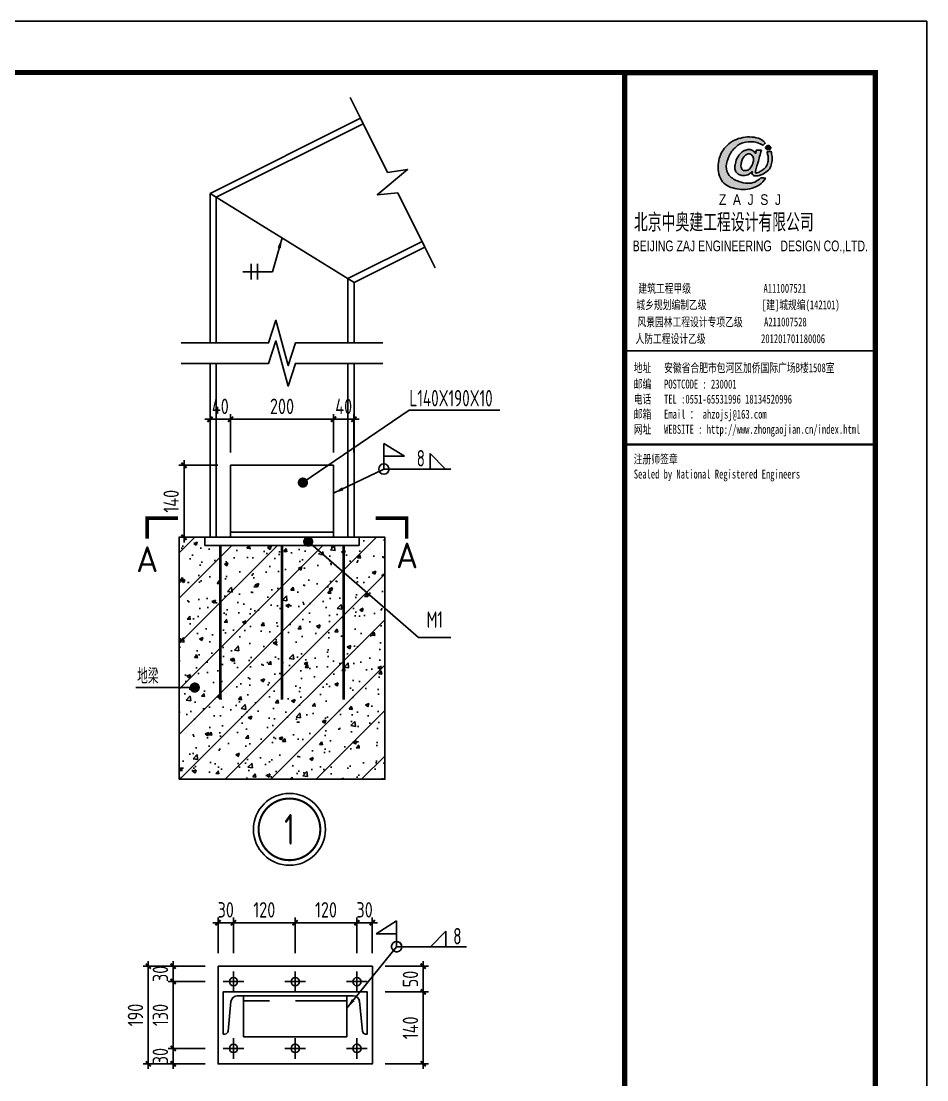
# Model space of a CAD drawing. Extents: x 180850 to 1399066, y 113487 to 334416.
# Drawn here: x 573571 to 582378, y 124188 to 134487 of the extents above; entities that cross this region are included whole.
import ezdxf
from ezdxf.enums import TextEntityAlignment as Align

# ---------------------------------------------------------------- set-up
doc = ezdxf.new("R2010")
doc.units = 0
doc.header["$LTSCALE"] = 1000
doc.linetypes.add('DASHED', pattern=[0.75, 0.5, -0.25])
for name, color, linetype in [('AXIS', 3, 'Continuous'), ('BOLT', 251, 'Continuous'), ('GL', 150, 'Continuous'), ('NUM', 7, 'Continuous'), ('Prof', 2, 'Continuous'), ('PUB_DIM', 3, 'Continuous'), ('PUB_TEXT', 7, 'Continuous'), ('PUB_TITLE', 4, 'Continuous'), ('PZ', 202, 'Continuous'), ('STPM_RBEAM_NUM', 7, 'Continuous'), ('TEXT', 7, 'Continuous'), ('THIN', 7, 'Continuous'), ('WELD', 7, 'Continuous'), ('WL', 10, 'Continuous'), ('图签', 3, 'Continuous'), ('型钢', 6, 'Continuous'), ('引出线', 3, 'Continuous')]:
    doc.layers.add(name, color=color, linetype=linetype)
doc.styles.add('-黑体', font='tssdeng.shx', dxfattribs={"bigfont": 'tssdchn.shx'})
doc.styles.add('_gyy_title_Arial', font='arial.ttf', dxfattribs={"width": 0.7})
doc.styles.add('_gyy_title_ST', font='', dxfattribs={"width": 0.8})
doc.styles.add('HZ', font='txt.shx', dxfattribs={"width": 0.8, "bigfont": '000hztxt.shx'})
doc.styles.get("Standard").update_dxf_attribs({"font": 'gbenor.shx', "bigfont": 'gbcbig.shx'})
doc.styles.add('TSSD_Dimension', font='Tssdeng.shx', dxfattribs={"width": 0.8, "bigfont": 'hztxt.shx'})
doc.styles.add('TSSD_Label', font='tssdeng.shx', dxfattribs={"width": 0.7, "bigfont": 'hztxt.shx'})
doc.styles.add('TSSD_Num', font='Tssdeng.shx', dxfattribs={"width": 0.7, "bigfont": 'hztxt.shx'})
doc.styles.add('TSSD_Rein', font='Tssdeng.shx', dxfattribs={"width": 0.7, "bigfont": 'hztxt.shx'})
doc.styles.get('_gyy_title_ST').set_extended_font_data('SimSun')
doc.dimstyles.new('TSSD_10_50', dxfattribs={"dimtxt": 150, "dimasz": 50, "dimexe": 50, "dimexo": 125, "dimgap": 50, "dimtad": 1, "dimdec": 0, "dimlfac": 0.2, "dimzin": 0, "dimdsep": 46, "dimtxsty": 'TSSD_Dimension', "dimblk": 'ARCHTICK', "dimcen": 0, "dimdle": 50, "dimclrt": 7, "dimadec": 0, "dimazin": 0, "dimtfac": 1, "dimtdec": 0, "dimtix": 1, "dimtmove": 2, "dimatfit": 3, "dimfxl": 1, "dimtolj": 1, "dimtzin": 0, "dimarcsym": 0})
doc.dimstyles.new('TSSD_LEADER_STYLE_100.0', dxfattribs={"dimtxt": 300, "dimasz": 100, "dimexe": 100, "dimexo": 250, "dimgap": 0.09, "dimtad": 0, "dimtih": 1, "dimtoh": 1, "dimdec": 4, "dimzin": 0, "dimdsep": 46, "dimtxsty": 'Standard', "dimcen": 0.09, "dimdle": 100, "dimclrt": 7, "dimadec": 0, "dimazin": 0, "dimtfac": 1, "dimtdec": 4, "dimtofl": 0, "dimtmove": 0, "dimatfit": 3, "dimfxl": 1, "dimtolj": 1, "dimtzin": 0, "dimarcsym": 0})

# ---------------------------------------------------------------- blocks, each defined once
blk = doc.blocks.new('dd')
at = {"layer": '图签'}
h = blk.add_hatch(color=5, dxfattribs=at)
h.set_gradient(color1=(0, 0, 255), color2=(36, 36, 255), one_color=1, tint=0.57)
h.paths.add_polyline_path([(452, 1270, -0.093206), (531, 1562, -0.136321), (716, 1807, -0.161039), (988, 1948, -0.108591), (1307, 1935, -0.049497), (1479, 1861, 0.062627), (1539, 1932, 0.094388), (1351, 2056, 0.136326), (854, 2062, 0.161722), (430, 1810, 0.133661), (243, 1435, 0.158414), (286, 937, 0.22517), (632, 669, 0.138663), (1107, 646, 0.074676), (1375, 753, 0.125344), (1543, 944, 0.006312), (1413, 948, -0.090385), (1244, 833, -0.096745), (1053, 797, -0.073845), (803, 850, -0.140868), (530, 1020, -0.160753)])
h = blk.add_hatch(color=1, dxfattribs=at)
h.set_gradient(color1=(255, 0, 0), color2=(255, 0, 0), tint=0.57)
h.paths.add_polyline_path([(1557, 1818, 0.386553), (1564, 1757, 0.170676), (1604, 1736, 0.082224), (1657, 1743, 0.087509), (1686, 1766, 0.264235), (1694, 1804, 0.244333), (1636, 1850, 0.30271)])
h = blk.add_hatch(color=5, dxfattribs=at)
h.set_gradient(color1=(0, 0, 255), color2=(36, 36, 255), one_color=1, tint=0.57)
h.paths.add_polyline_path([(1306, 1289, 0.011169), (1334, 1370, 0.005807), (1431, 1724, 0.01105), (1292, 1724, 0.016796), (1267, 1634, 0.125943), (1203, 1704, 0.083806), (1120, 1739, 0.082879), (1047, 1739, -0.008503), (952, 1710, 0.060057), (844, 1628, 0.086078), (774, 1532, 0.099424), (705, 1347, 0.12153), (690, 1225, 0.102644), (719, 1122, 0.056648), (797, 1042, 0.092914), (913, 1013, 0.194578), (1098, 1064, -0.002562), (1175, 1122, 0.064354), (1167, 1068, 0.172385), (1207, 1017, 0.105458), (1300, 1002, 0.086567), (1454, 1046, 0.047674), (1592, 1136, 0.166359), (1692, 1274, 0.096748), (1728, 1431, 0.03151), (1728, 1548, 0.041815), (1700, 1691, 0.007654), (1588, 1673, -0.009919), (1610, 1585, -0.068269), (1624, 1482, -0.105336), (1605, 1352, -0.14652), (1528, 1223, -0.070486), (1434, 1151, -0.077937), (1341, 1103, -0.127098), (1272, 1084, -0.114215), (1267, 1129, -0.007609)])
h.paths.add_polyline_path([(865, 1245, -0.099994), (863, 1328, -0.050974), (888, 1427, -0.120527), (938, 1529, -0.043888), (1002, 1595, -0.08446), (1063, 1619, -0.147309), (1127, 1607, -0.037474), (1177, 1572, -0.06931), (1209, 1507, -0.067662), (1213, 1431, -0.02676), (1211, 1413, 0.017209), (1183, 1329, -0.048815), (1120, 1223, -0.139096), (1046, 1163, -0.097991), (944, 1153, -0.085394), (909, 1169, -0.149141)], flags=16)
blk.add_lwpolyline([(1539, 1932, 0.094388), (1351, 2056, 0.136326), (854, 2062, 0.161722), (430, 1810, 0.133661), (243, 1435, 0.158414), (286, 937, 0.22517), (632, 669, 0.138663), (1107, 646, 0.074676), (1375, 753, 0.125344), (1543, 944, 0.006312), (1413, 948, -0.090385), (1244, 833, -0.096745), (1053, 797, -0.073845), (803, 850, -0.140868), (530, 1020, -0.160753), (452, 1270, -0.093206), (531, 1562, -0.136321), (716, 1807, -0.161039), (988, 1948, -0.108591), (1307, 1935, -0.049497), (1479, 1861, 0.062627)], format="xyb", close=True, dxfattribs=at)
for points in [[(1694, 1804, 0.243958), (1636, 1850, 0.303117), (1557, 1818, 0.386553), (1564, 1757, 0.170676), (1604, 1736, 0.082224), (1657, 1743, 0.087509), (1686, 1766, 0.264235), (1694, 1804, -7.823139)], [(1431, 1724, 0.011041), (1292, 1724, 0.016796), (1267, 1634, 0.125943), (1203, 1704, 0.083806), (1120, 1739, 0.082879), (1047, 1739, -0.008503), (952, 1710, 0.060057), (844, 1628, 0.086078), (774, 1532, 0.099424), (705, 1347, 0.12153), (690, 1225, 0.102644), (719, 1122, 0.056648), (797, 1042, 0.092914), (913, 1013, 0.194578), (1098, 1064, -0.002562), (1175, 1122, 0.064354), (1167, 1068, 0.172385), (1207, 1017, 0.105458), (1300, 1002, 0.086567), (1454, 1046, 0.047674), (1592, 1136, 0.166359), (1692, 1274, 0.096748), (1728, 1431, 0.03151), (1728, 1548, 0.041815), (1700, 1691, 0.007654), (1588, 1673, -0.009919), (1610, 1585, -0.068269), (1624, 1482, -0.105336), (1605, 1352, -0.14652), (1528, 1223, -0.070486), (1434, 1151, -0.077937), (1341, 1103, -0.127098), (1272, 1084, -0.114215), (1267, 1129, -0.007609), (1306, 1289, 0.011169), (1334, 1370, 0.005782), (1430, 1722, 0.069025)], [(1213, 1431, 0.067662), (1209, 1507, 0.06931), (1177, 1572, 0.037474), (1127, 1607, 0.147309), (1063, 1619, 0.08446), (1002, 1595, 0.043888), (938, 1529, 0.120527), (888, 1427, 0.050974), (863, 1328, 0.099994), (865, 1245, 0.149141), (909, 1169, 0.085394), (944, 1153, 0.097991), (1046, 1163, 0.139096), (1120, 1223, 0.048815), (1183, 1329, -0.017209), (1211, 1413, 0.02676), (1213, 1431, 0.441273)]]:
    blk.add_lwpolyline(points, format="xyb", dxfattribs=at)
at = {"insert": (246, 492), "char_height": 300, "width": 8000, "attachment_point": 1, "style": 'HZ'}
blk.add_mtext('{\\fArial|b0|i0|c0|p32;Z  A  J  S  J}', dxfattribs=at)
blk = doc.blocks.new('_WELD001')
at = {"linetype": 'ByBlock'}
h = blk.add_hatch(color=0, dxfattribs=at)
h.paths.add_polyline_path([(0.8, 0.5), (0, 1), (0, 0.5)], flags=16)
edge = h.paths.add_edge_path()
edge.add_line((0.8, 0.5), (0, 1))
edge.add_line((0, 0.5), (0.8, 0.5))
edge.add_line((0, 0), (0, 1))
at = {"color": 0, "linetype": 'ByBlock'}
for p, q in [((0, 0), (0, 1)), ((0.8, 0.5), (0, 1)), ((0, 0.5), (0.8, 0.5))]:
    blk.add_line(p, q, dxfattribs=at)
blk = doc.blocks.new('_WELD004')
at = {"color": 0, "linetype": 'ByBlock'}
for p, q in [((0, 1), (1, 0)), ((0, 0), (0, 1))]:
    blk.add_line(p, q, dxfattribs=at)
blk = doc.blocks.new('_ArchTick')
at = {"color": 0, "linetype": 'ByBlock', "const_width": 0.4}
blk.add_lwpolyline([(-0.5, -0.5), (0.5, 0.5)], dxfattribs=at)
blk = doc.blocks.new('*D1624')
at = {"layer": 'AXIS', "color": 0, "lineweight": -2, "transparency": 16777216}
for p, q in [((575049, 124494), (575049, 124544)), ((575360, 124494), (574999, 124494)), ((575049, 124494), (575049, 124344)), ((575360, 124344), (574999, 124344)), ((575049, 124344), (575049, 124294))]:
    blk.add_line(p, q, dxfattribs=at)
at = {"layer": 'Defpoints', "color": 0, "transparency": 16777216}
for p in [(575485, 124494), (575049, 124344), (575485, 124344)]:
    blk.add_point(p, dxfattribs=at)
at = {"layer": 'AXIS', "color": 0, "lineweight": -2, "transparency": 16777216, "xscale": 50, "yscale": 50, "zscale": 50}
for p, rotation in [((575049, 124494), 270), ((575049, 124344), 90)]:
    blk.add_blockref('_ArchTick', p, dxfattribs=dict(at, rotation=rotation))
at = {"layer": 'AXIS', "color": 7, "transparency": 16777216, "insert": (574924, 124419), "char_height": 150, "attachment_point": 5, "rotation": 90, "style": 'TSSD_Dimension'}
blk.add_mtext('\\A1;30', dxfattribs=at)
blk = doc.blocks.new('*D1625')
at = {"layer": 'AXIS', "color": 0, "lineweight": -2, "transparency": 16777216}
for p, q in [((574807, 125344), (574807, 124294)), ((575360, 125294), (574757, 125294)), ((575360, 124344), (574757, 124344))]:
    blk.add_line(p, q, dxfattribs=at)
at = {"layer": 'Defpoints', "color": 0, "transparency": 16777216}
for p in [(575485, 125294), (574807, 124344), (575485, 124344)]:
    blk.add_point(p, dxfattribs=at)
at = {"layer": 'AXIS', "color": 0, "lineweight": -2, "transparency": 16777216, "xscale": 50, "yscale": 50, "zscale": 50}
for p, rotation in [((574807, 125294), 90), ((574807, 124344), 270)]:
    blk.add_blockref('_ArchTick', p, dxfattribs=dict(at, rotation=rotation))
at = {"layer": 'AXIS', "color": 7, "transparency": 16777216, "insert": (574682, 124819), "char_height": 150, "attachment_point": 5, "rotation": 90, "style": 'TSSD_Dimension'}
blk.add_mtext('\\A1;190', dxfattribs=at)
blk = doc.blocks.new('*D1626')
at = {"layer": 'AXIS', "color": 0, "lineweight": -2, "transparency": 16777216}
for p, q in [((575049, 125294), (575049, 125344)), ((575360, 125294), (574999, 125294)), ((575049, 125294), (575049, 125144)), ((575360, 125144), (574999, 125144)), ((575049, 125144), (575049, 125094))]:
    blk.add_line(p, q, dxfattribs=at)
at = {"layer": 'Defpoints', "color": 0, "transparency": 16777216}
for p in [(575485, 125294), (575049, 125144), (575485, 125144)]:
    blk.add_point(p, dxfattribs=at)
at = {"layer": 'AXIS', "color": 0, "lineweight": -2, "transparency": 16777216, "xscale": 50, "yscale": 50, "zscale": 50}
for p, rotation in [((575049, 125294), 270), ((575049, 125144), 90)]:
    blk.add_blockref('_ArchTick', p, dxfattribs=dict(at, rotation=rotation))
at = {"layer": 'AXIS', "color": 7, "transparency": 16777216, "insert": (574924, 125219), "char_height": 150, "attachment_point": 5, "rotation": 90, "style": 'TSSD_Dimension'}
blk.add_mtext('\\A1;30', dxfattribs=at)
blk = doc.blocks.new('*D1627')
at = {"layer": 'AXIS', "color": 0, "lineweight": -2, "transparency": 16777216}
for p, q in [((575360, 125144), (574999, 125144)), ((575049, 125194), (575049, 124444)), ((575360, 124494), (574999, 124494))]:
    blk.add_line(p, q, dxfattribs=at)
at = {"layer": 'Defpoints', "color": 0, "transparency": 16777216}
for p in [(575485, 125144), (575049, 124494), (575485, 124494)]:
    blk.add_point(p, dxfattribs=at)
at = {"layer": 'AXIS', "color": 0, "lineweight": -2, "transparency": 16777216, "xscale": 50, "yscale": 50, "zscale": 50}
for p, rotation in [((575049, 125144), 90), ((575049, 124494), 270)]:
    blk.add_blockref('_ArchTick', p, dxfattribs=dict(at, rotation=rotation))
at = {"layer": 'AXIS', "color": 7, "transparency": 16777216, "insert": (574924, 124819), "char_height": 150, "attachment_point": 5, "rotation": 90, "style": 'TSSD_Dimension'}
blk.add_mtext('\\A1;130', dxfattribs=at)
blk = doc.blocks.new('*D1628')
at = {"layer": 'AXIS', "color": 0, "lineweight": -2, "transparency": 16777216}
for p, q in [((577481, 125294), (577481, 125344)), ((577110, 125294), (577531, 125294)), ((577481, 125294), (577481, 125044)), ((577110, 125044), (577531, 125044)), ((577481, 125044), (577481, 124994))]:
    blk.add_line(p, q, dxfattribs=at)
at = {"layer": 'Defpoints', "color": 0, "transparency": 16777216}
for p in [(576985, 125294), (576985, 125044), (577481, 125044)]:
    blk.add_point(p, dxfattribs=at)
at = {"layer": 'AXIS', "color": 0, "lineweight": -2, "transparency": 16777216, "xscale": 50, "yscale": 50, "zscale": 50}
for p, rotation in [((577481, 125294), 270), ((577481, 125044), 90)]:
    blk.add_blockref('_ArchTick', p, dxfattribs=dict(at, rotation=rotation))
at = {"layer": 'AXIS', "color": 7, "transparency": 16777216, "insert": (577356, 125169), "char_height": 150, "attachment_point": 5, "rotation": 90, "style": 'TSSD_Dimension'}
blk.add_mtext('\\A1;50', dxfattribs=at)
blk = doc.blocks.new('*D1629')
at = {"layer": 'AXIS', "color": 0, "lineweight": -2, "transparency": 16777216}
for p, q in [((577110, 125044), (577531, 125044)), ((577481, 125094), (577481, 124294)), ((577110, 124344), (577531, 124344))]:
    blk.add_line(p, q, dxfattribs=at)
at = {"layer": 'Defpoints', "color": 0, "transparency": 16777216}
for p in [(576985, 125044), (576985, 124344), (577481, 124344)]:
    blk.add_point(p, dxfattribs=at)
at = {"layer": 'AXIS', "color": 0, "lineweight": -2, "transparency": 16777216, "xscale": 50, "yscale": 50, "zscale": 50}
for p, rotation in [((577481, 125044), 90), ((577481, 124344), 270)]:
    blk.add_blockref('_ArchTick', p, dxfattribs=dict(at, rotation=rotation))
at = {"layer": 'AXIS', "color": 7, "transparency": 16777216, "insert": (577356, 124694), "char_height": 150, "attachment_point": 5, "rotation": 90, "style": 'TSSD_Dimension'}
blk.add_mtext('\\A1;140', dxfattribs=at)
blk = doc.blocks.new('*D1630')
at = {"layer": 'AXIS', "color": 0, "lineweight": -2, "transparency": 16777216}
for p, q in [((575485, 125419), (575485, 125767)), ((575635, 125419), (575635, 125767)), ((575485, 125717), (575435, 125717)), ((575485, 125717), (575635, 125717)), ((575635, 125717), (575685, 125717))]:
    blk.add_line(p, q, dxfattribs=at)
at = {"layer": 'Defpoints', "color": 0, "transparency": 16777216}
for p in [(575635, 125717), (575485, 125294), (575635, 125294)]:
    blk.add_point(p, dxfattribs=at)
at = {"layer": 'AXIS', "color": 0, "lineweight": -2, "transparency": 16777216, "xscale": 50, "yscale": 50, "zscale": 50}
blk.add_blockref('_ArchTick', (575485, 125717), dxfattribs=at)
at = {"layer": 'AXIS', "color": 0, "lineweight": -2, "transparency": 16777216, "xscale": 50, "yscale": 50, "zscale": 50, "rotation": 180}
blk.add_blockref('_ArchTick', (575635, 125717), dxfattribs=at)
at = {"layer": 'AXIS', "color": 7, "transparency": 16777216, "insert": (575560, 125842), "char_height": 150, "attachment_point": 5, "style": 'TSSD_Dimension'}
blk.add_mtext('\\A1;30', dxfattribs=at)
blk = doc.blocks.new('*D1631')
at = {"layer": 'AXIS', "color": 0, "lineweight": -2, "transparency": 16777216}
for p, q in [((576835, 125419), (576835, 125767)), ((576985, 125419), (576985, 125767)), ((576835, 125717), (576785, 125717)), ((576835, 125717), (576985, 125717)), ((576985, 125717), (577035, 125717))]:
    blk.add_line(p, q, dxfattribs=at)
at = {"layer": 'Defpoints', "color": 0, "transparency": 16777216}
for p in [(576985, 125717), (576835, 125294), (576985, 125294)]:
    blk.add_point(p, dxfattribs=at)
at = {"layer": 'AXIS', "color": 0, "lineweight": -2, "transparency": 16777216, "xscale": 50, "yscale": 50, "zscale": 50}
blk.add_blockref('_ArchTick', (576835, 125717), dxfattribs=at)
at = {"layer": 'AXIS', "color": 0, "lineweight": -2, "transparency": 16777216, "xscale": 50, "yscale": 50, "zscale": 50, "rotation": 180}
blk.add_blockref('_ArchTick', (576985, 125717), dxfattribs=at)
at = {"layer": 'AXIS', "color": 7, "transparency": 16777216, "insert": (576910, 125842), "char_height": 150, "attachment_point": 5, "style": 'TSSD_Dimension'}
blk.add_mtext('\\A1;30', dxfattribs=at)
blk = doc.blocks.new('*D1632')
at = {"layer": 'AXIS', "color": 0, "lineweight": -2, "transparency": 16777216}
for p, q in [((575635, 125419), (575635, 125767)), ((576235, 125419), (576235, 125767)), ((575585, 125717), (576285, 125717))]:
    blk.add_line(p, q, dxfattribs=at)
at = {"layer": 'Defpoints', "color": 0, "transparency": 16777216}
for p in [(576235, 125717), (575635, 125294), (576235, 125294)]:
    blk.add_point(p, dxfattribs=at)
at = {"layer": 'AXIS', "color": 0, "lineweight": -2, "transparency": 16777216, "xscale": 50, "yscale": 50, "zscale": 50, "rotation": 180}
blk.add_blockref('_ArchTick', (575635, 125717), dxfattribs=at)
at = {"layer": 'AXIS', "color": 0, "lineweight": -2, "transparency": 16777216, "xscale": 50, "yscale": 50, "zscale": 50}
blk.add_blockref('_ArchTick', (576235, 125717), dxfattribs=at)
at = {"layer": 'AXIS', "color": 7, "transparency": 16777216, "insert": (575935, 125842), "char_height": 150, "attachment_point": 5, "style": 'TSSD_Dimension'}
blk.add_mtext('\\A1;120', dxfattribs=at)
blk = doc.blocks.new('*D1633')
at = {"layer": 'AXIS', "color": 0, "lineweight": -2, "transparency": 16777216}
for p, q in [((576235, 125419), (576235, 125767)), ((576835, 125419), (576835, 125767)), ((576185, 125717), (576885, 125717))]:
    blk.add_line(p, q, dxfattribs=at)
at = {"layer": 'Defpoints', "color": 0, "transparency": 16777216}
for p in [(576835, 125717), (576235, 125294), (576835, 125294)]:
    blk.add_point(p, dxfattribs=at)
at = {"layer": 'AXIS', "color": 0, "lineweight": -2, "transparency": 16777216, "xscale": 50, "yscale": 50, "zscale": 50, "rotation": 180}
blk.add_blockref('_ArchTick', (576235, 125717), dxfattribs=at)
at = {"layer": 'AXIS', "color": 0, "lineweight": -2, "transparency": 16777216, "xscale": 50, "yscale": 50, "zscale": 50}
blk.add_blockref('_ArchTick', (576835, 125717), dxfattribs=at)
at = {"layer": 'AXIS', "color": 7, "transparency": 16777216, "insert": (576535, 125842), "char_height": 150, "attachment_point": 5, "style": 'TSSD_Dimension'}
blk.add_mtext('\\A1;120', dxfattribs=at)
blk = doc.blocks.new('_WELD003')
at = {"color": 0, "linetype": 'ByBlock'}
blk.add_circle((0, 0), 0.5, dxfattribs=at)
blk = doc.blocks.new('*D1643')
at = {"layer": 'AXIS', "color": 0, "lineweight": -2, "transparency": 16777216}
for p, q in [((575154, 129417), (575154, 130217)), ((575482, 130167), (575104, 130167)), ((575482, 129467), (575104, 129467))]:
    blk.add_line(p, q, dxfattribs=at)
at = {"layer": 'Defpoints', "color": 0, "transparency": 16777216}
for p in [(575154, 130167), (575607, 130167), (575607, 129467)]:
    blk.add_point(p, dxfattribs=at)
at = {"layer": 'AXIS', "color": 0, "lineweight": -2, "transparency": 16777216, "xscale": 50, "yscale": 50, "zscale": 50}
for p, rotation in [((575154, 130167), 90), ((575154, 129467), 270)]:
    blk.add_blockref('_ArchTick', p, dxfattribs=dict(at, rotation=rotation))
at = {"layer": 'AXIS', "color": 7, "transparency": 16777216, "insert": (575029, 129817), "char_height": 150, "attachment_point": 5, "rotation": 90, "style": 'TSSD_Dimension'}
blk.add_mtext('\\A1;140', dxfattribs=at)
blk = doc.blocks.new('*D1644')
at = {"layer": 'AXIS', "color": 0, "lineweight": -2, "transparency": 16777216}
for p, q in [((575407, 130615), (575357, 130615)), ((575407, 130292), (575407, 130665)), ((575407, 130615), (575607, 130615)), ((575607, 130292), (575607, 130665)), ((575607, 130615), (575657, 130615))]:
    blk.add_line(p, q, dxfattribs=at)
at = {"layer": 'Defpoints', "color": 0, "transparency": 16777216}
for p in [(575607, 130615), (575407, 130167), (575607, 130167)]:
    blk.add_point(p, dxfattribs=at)
at = {"layer": 'AXIS', "color": 0, "lineweight": -2, "transparency": 16777216, "xscale": 50, "yscale": 50, "zscale": 50}
blk.add_blockref('_ArchTick', (575407, 130615), dxfattribs=at)
at = {"layer": 'AXIS', "color": 0, "lineweight": -2, "transparency": 16777216, "xscale": 50, "yscale": 50, "zscale": 50, "rotation": 180}
blk.add_blockref('_ArchTick', (575607, 130615), dxfattribs=at)
at = {"layer": 'AXIS', "color": 7, "transparency": 16777216, "insert": (575507, 130740), "char_height": 150, "attachment_point": 5, "style": 'TSSD_Dimension'}
blk.add_mtext('\\A1;40', dxfattribs=at)
blk = doc.blocks.new('*D1645')
at = {"layer": 'AXIS', "color": 0, "lineweight": -2, "transparency": 16777216}
for p, q in [((575557, 130615), (576657, 130615)), ((575607, 130292), (575607, 130665)), ((576607, 130292), (576607, 130665))]:
    blk.add_line(p, q, dxfattribs=at)
at = {"layer": 'Defpoints', "color": 0, "transparency": 16777216}
for p in [(576607, 130615), (575607, 130167), (576607, 130167)]:
    blk.add_point(p, dxfattribs=at)
at = {"layer": 'AXIS', "color": 0, "lineweight": -2, "transparency": 16777216, "xscale": 50, "yscale": 50, "zscale": 50, "rotation": 180}
blk.add_blockref('_ArchTick', (575607, 130615), dxfattribs=at)
at = {"layer": 'AXIS', "color": 0, "lineweight": -2, "transparency": 16777216, "xscale": 50, "yscale": 50, "zscale": 50}
blk.add_blockref('_ArchTick', (576607, 130615), dxfattribs=at)
at = {"layer": 'AXIS', "color": 7, "transparency": 16777216, "insert": (576107, 130740), "char_height": 150, "attachment_point": 5, "style": 'TSSD_Dimension'}
blk.add_mtext('\\A1;200', dxfattribs=at)
blk = doc.blocks.new('*D1646')
at = {"layer": 'AXIS', "color": 0, "lineweight": -2, "transparency": 16777216}
for p, q in [((576607, 130615), (576557, 130615)), ((576607, 130292), (576607, 130665)), ((576607, 130615), (576807, 130615)), ((576807, 130292), (576807, 130665)), ((576807, 130615), (576857, 130615))]:
    blk.add_line(p, q, dxfattribs=at)
at = {"layer": 'Defpoints', "color": 0, "transparency": 16777216}
for p in [(576807, 130615), (576607, 130167), (576807, 130167)]:
    blk.add_point(p, dxfattribs=at)
at = {"layer": 'AXIS', "color": 0, "lineweight": -2, "transparency": 16777216, "xscale": 50, "yscale": 50, "zscale": 50}
blk.add_blockref('_ArchTick', (576607, 130615), dxfattribs=at)
at = {"layer": 'AXIS', "color": 0, "lineweight": -2, "transparency": 16777216, "xscale": 50, "yscale": 50, "zscale": 50, "rotation": 180}
blk.add_blockref('_ArchTick', (576807, 130615), dxfattribs=at)
at = {"layer": 'AXIS', "color": 7, "transparency": 16777216, "insert": (576707, 130740), "char_height": 150, "attachment_point": 5, "style": 'TSSD_Dimension'}
blk.add_mtext('\\A1;40', dxfattribs=at)
blk = doc.blocks.new('_WELD006')
at = {"color": 0, "linetype": 'ByBlock'}
for p, q in [((0, 0), (0, 0.5)), ((0.4, 0), (0.4, 0.5))]:
    blk.add_line(p, q, dxfattribs=at)
blk = doc.blocks.new('ts_idx2')
at = {"color": 0, "linetype": 'ByBlock', "lineweight": -2, "const_width": 0.0333}
blk.add_lwpolyline([(-0.5, 0, 1), (0.5, 0, 1)], format="xyb", close=True, dxfattribs=at)
at = {"color": 0, "linetype": 'ByBlock', "lineweight": -2}
blk.add_circle((0, 0), 0.583, dxfattribs=at)
at = {"color": 0, "linetype": 'ByBlock', "lineweight": -2, "style": 'TSSD_Num', "width": 0.7}
blk.add_attdef('A', text='', height=0.5, dxfattribs=at).set_placement((0, 0), align=Align.MIDDLE_CENTER)

msp = doc.modelspace()

# ---------------------------------------------------------------- hatches: boundary and pattern name
at = {"layer": 'NUM'}
h = msp.add_hatch(dxfattribs=at)
h.set_pattern_fill('AN33C', color=256, scale=500, style=0)
h.set_pattern_definition([(50, (-253979.1, 1012311.78), (358.63009, -31.37607), [37.5, -412.5]), (355, (-253979.1, 1012311.78), (-69.37567, 376.09607), [30, -330]), (100.4514, (-253949.2, 1012309.16), (289.25469, 344.71977), [31.8701, -350.57106]), (46.1842, (-253979.1, 1012411.78), (533.62052, -82.7595), [56.25, -618.75]), (96.6356, (-253934.6, 1012404.9), (467.33135, 487.05894), [47.80514, -525.8565]), (351.1842, (-253979.1, 1012411.8), (467.33097, 487.0593), [45, -495]), (21, (-253929.1, 1012386.78), (298.453526, -201.309445), [37.5, -412.5]), (326, (-253929.1, 1012386.78), (121.65767, 362.57502), [30, -330]), (71.4514, (-253904.22, 1012370), (420.11131, 161.26525), [31.8701, -350.57106]), (37.5, (-253979.09, 1012311.78), (6.079928, 166.446927), [0, -326, 0, -335, 0, -331.25]), (7.5, (-253979.1, 1012311.78), (131.53477, 197.205856), [0, -191, 0, -318.5, 0, -126.25]), (327.5, (-254090.59, 1012311.78), (266.911218, -11.277436), [0, -125, 0, -390, 0, -517.5]), (317.5, (-254140.6, 1012311.78), (291.593085, 50.05249), [0, -162.5, 0, -259, 0, -367.5])])
h.paths.add_polyline_path([(577107.29, 129466.78), (576857.29, 129466.78), (576857.29, 129386.78), (575357.29, 129386.78), (575357.29, 129466.78), (575107.29, 129466.78), (575107.29, 127112.47), (577107.29, 127112.47)])
h = msp.add_hatch(dxfattribs=at)
h.set_pattern_fill('ANSI31', color=256, scale=2500, style=0)
h.set_pattern_definition([(45, (-253979.1, 1012311.78), (-220.97087, 220.97087), [])])
h.paths.add_polyline_path([(577107.29, 129466.78), (576857.29, 129466.78), (576857.29, 129386.78), (575357.29, 129386.78), (575357.29, 129466.78), (575107.29, 129466.78), (575107.29, 127112.47), (577107.29, 127112.47)])

# ---------------------------------------------------------------- linework, layer by layer
at = {"layer": 'BOLT'}
for p, q in [((575635.46, 125043.78), (575635.46, 125243.78)), ((576235.46, 125043.78), (576235.46, 125243.78)), ((576835.46, 125043.78), (576835.46, 125243.78)), ((575735.46, 125143.78), (575535.46, 125143.78)), ((576335.46, 125143.78), (576135.46, 125143.78)), ((576935.46, 125143.78), (576735.46, 125143.78)), ((575635.46, 124393.78), (575635.46, 124593.78)), ((576235.46, 124393.78), (576235.46, 124593.78)), ((576835.46, 124393.78), (576835.46, 124593.78)), ((575735.46, 124493.78), (575535.46, 124493.78)), ((576335.46, 124493.78), (576135.46, 124493.78)), ((576935.46, 124493.78), (576735.46, 124493.78))]:
    msp.add_line(p, q, dxfattribs=at)
for centre in [(575635.46, 125143.78), (576235.46, 125143.78), (576835.46, 125143.78), (575635.46, 124493.78), (576235.46, 124493.78), (576835.46, 124493.78)]:
    msp.add_circle(centre, 40, dxfattribs=at)
at = {"layer": 'GL'}
for p, q in [((575407.29, 132811.07), (576870.4, 133542.62)), ((575467.29, 132773.99), (576897.23, 133488.96)), ((576807.29, 131945.82), (575407.29, 132811.07)), ((575407.29, 132811.07), (575407.29, 131357.51)), ((575467.29, 132773.99), (575467.29, 131357.51)), ((576747.29, 131982.9), (577469.67, 132344.09)), ((576807.29, 131945.82), (577496.5, 132290.42)), ((576747.29, 131982.9), (576747.29, 131357.51)), ((576807.29, 131945.82), (576807.29, 131357.51)), ((575407.29, 131157.51), (575407.29, 129466.78)), ((575467.29, 131157.51), (575467.29, 129466.78)), ((576747.29, 131157.51), (576747.29, 129466.78)), ((576807.29, 131157.51), (576807.29, 129466.78)), ((575407.29, 129466.78), (576807.29, 129466.78))]:
    msp.add_line(p, q, dxfattribs=at)
for points in [[(576769.78, 133743.87), (576870.4, 133542.62), (577133.81, 133015.81), (577328.35, 133045.99), (577033.04, 132799.13), (577233.09, 132817.24), (577496.5, 132290.42), (577597.12, 132089.18)], [(575127.29, 131357.51), (575977.29, 131357.51), (576047.29, 131577.51), (576167.29, 131137.51), (576237.29, 131357.51), (577087.29, 131357.51)], [(575127.29, 131157.51), (575977.29, 131157.51), (576047.29, 131377.51), (576167.29, 130937.51), (576237.29, 131157.51), (577087.29, 131157.51)]]:
    msp.add_lwpolyline(points, dxfattribs=at)
msp.add_lwpolyline([(576235.46, 125043.78), (575535.46, 125043.78), (575535.46, 124633.78), (575551.06, 124633.78, 0.38531359), (575582.15, 124661.92), (575610.96, 124950, -0.38531359), (575673.15, 125006.28), (576797.78, 125006.28, -0.38531359), (576859.97, 124950), (576888.78, 124661.92, 0.38531359), (576919.87, 124633.78), (576935.46, 124633.78), (576935.46, 125043.78)], format="xyb", close=True, dxfattribs=at)
at = {"layer": 'NUM'}
msp.add_lwpolyline([(575107.29, 129466.78), (577107.29, 129466.78), (577107.29, 127112.47), (575107.29, 127112.47)], close=True, dxfattribs=at)
at = {"layer": 'Prof', "color": 21}
msp.add_lwpolyline([(576857.29, 129466.78), (576857.29, 129386.78), (575357.29, 129386.78), (575357.29, 129466.78)], close=True, dxfattribs=at)
at = {"layer": 'PUB_DIM', "const_width": 35}
for points in [[(575096.59, 129652.74), (574796.59, 129652.74), (574796.59, 129452.74)], [(577019.06, 129652.74), (577319.06, 129652.74), (577319.06, 129452.74)]]:
    msp.add_lwpolyline(points, dxfattribs=at)
at = {"layer": 'PUB_TITLE'}
msp.add_line((579439.45, 131281.68), (581877.75, 131281.68), dxfattribs=at)
msp.add_lwpolyline([(552677.75, 113487.35), (582377.75, 113487.35), (582377.75, 134487.35), (552677.75, 134487.35)], close=True, dxfattribs=at)
for points, const_width in [([(553927.75, 113987.35), (581877.75, 113987.35), (581877.75, 133987.35), (553927.75, 133987.35)], 50), ([(579439.45, 133987.35), (581877.75, 133987.35), (581877.75, 113987.35), (579439.45, 113987.35)], 52.25)]:
    msp.add_lwpolyline(points, close=True, dxfattribs=dict(at, const_width=const_width))
at = {"layer": 'PUB_TITLE', "const_width": 24.38}
msp.add_lwpolyline([(579439.45, 130368.91), (581877.75, 130368.91)], dxfattribs=at)
at = {"layer": 'PZ', "color": 21}
msp.add_lwpolyline([(575485.46, 125293.78), (576985.46, 125293.78), (576985.46, 124343.78), (575485.46, 124343.78)], close=True, dxfattribs=at)
at = {"layer": 'WELD'}
for p, q in [((576014.27, 132050.22), (575724.71, 132050.22)), ((577098.18, 130130.37), (577748.18, 130130.37)), ((577221.94, 125483.79), (577900.53, 125483.79))]:
    msp.add_line(p, q, dxfattribs=at)
for start, end in [(0, 225), (225, 90)]:
    msp.add_arc((577221.94, 125483.79), 50, start, end, dxfattribs=at)
at = {"layer": 'WL', "const_width": 25}
for points in [[(575507.29, 129386.78), (575507.29, 127886.72)], [(576107.29, 129386.78), (576107.29, 127886.72)], [(576707.29, 129386.78), (576707.29, 127886.72)]]:
    msp.add_lwpolyline(points, dxfattribs=at)
at = {"layer": '型钢'}
for p, q in [((576607.29, 129516.78), (575607.29, 129516.78)), ((576736.81, 125006.28), (575734.11, 125006.28)), ((575734.11, 124605.64), (575734.11, 125006.28)), ((576736.81, 124605.64), (576736.81, 125006.28)), ((576736.81, 124605.64), (575734.11, 124605.64))]:
    msp.add_line(p, q, dxfattribs=at)
at = {"layer": '型钢', "linetype": 'DASHED'}
msp.add_line((576736.81, 124956.28), (575734.11, 124956.28), dxfattribs=at)
at = {"layer": '型钢'}
msp.add_lwpolyline([(575607.29, 130166.78), (576607.29, 130166.78), (576607.29, 129466.78), (575607.29, 129466.78)], close=True, dxfattribs=at)
at = {"layer": '引出线'}
for p, q in [((576310.05, 129998.24), (577342.1, 130702.69)), ((577342.1, 130702.69), (578223.8, 130702.69)), ((576361.83, 129424.56), (577434.16, 128492.93)), ((577434.16, 128492.93), (577748.22, 128492.93)), ((574684.42, 128004.11), (575258.72, 128004.11))]:
    msp.add_line(p, q, dxfattribs=at)
at = {"layer": '引出线', "const_width": 50}
for points in [[(576285.05, 129998.24, 1), (576335.05, 129998.24, 1)], [(576336.83, 129424.56, 1), (576386.83, 129424.56, 1)], [(575233.72, 128004.11, 1), (575283.72, 128004.11, 1)]]:
    msp.add_lwpolyline(points, format="xyb", close=True, dxfattribs=at)

# ---------------------------------------------------------------- block references
at = {"layer": 'THIN'}
ref = msp.add_blockref('ts_idx2', (576179.3, 126625.03), dxfattribs=dict(at, xscale=600, yscale=600, zscale=600))
ref.add_attrib('1', '1', dxfattribs={"height": 300, "style": 'TSSD_Num', "width": 0.7}).set_placement((576179.3, 126625.03), align=Align.MIDDLE_CENTER)
at = {"layer": 'WELD'}
for name, p, xscale, yscale, zscale in [('_WELD006', (575807.77, 132050.22), 150, 150, 150), ('_WELD001', (577098.18, 130130.37), 250, 250, 250), ('_WELD003', (577098.18, 130130.37), 100, 100, 100), ('_WELD004', (577548.18, 130130.37), 150, 150, 150), ('_WELD001', (577221.94, 125483.79), -250, 250, 250), ('_WELD004', (577700.53, 125483.79), -150, 150, 150)]:
    msp.add_blockref(name, p, dxfattribs=dict(at, xscale=xscale, yscale=yscale, zscale=zscale))
at = {"layer": 'WELD', "xscale": -150, "yscale": 150, "zscale": 150, "rotation": 180}
msp.add_blockref('_WELD006', (575807.77, 132050.22), dxfattribs=at)
at = {"layer": '图签', "xscale": 0.3483284363860669, "yscale": 0.3483284363860669, "zscale": 0.3483284363860669}
msp.add_blockref('dd', (580270.42, 132632.29), dxfattribs=at)

# ---------------------------------------------------------------- texts
at = {"color": 1, "insert": (579530.15, 132617.27), "char_height": 176.9056, "width": 2313.8236, "attachment_point": 1, "style": 'HZ'}
msp.add_mtext('北京中奥建工程设计有限公司', dxfattribs=at)
at = {"layer": 'PUB_TEXT', "style": '-黑体'}
msp.add_text('A', height=250, dxfattribs=at).set_placement((574796.59, 129252.74), align=Align.MIDDLE_CENTER)
at = {"layer": 'PUB_TEXT', "style": '-黑体', "text_generation_flag": 2}
msp.add_text('A', height=250, dxfattribs=at).set_placement((577323.73, 129290.06), align=Align.MIDDLE_CENTER)
at = {"layer": 'PUB_TITLE', "width": 0.7}
for s, height, style, p in [('BEIJING ZAJ ENGINEERING   DESIGN CO.,LTD.', 104.4984, '_gyy_title_Arial', (580661.46, 132248.48)), ('建筑工程甲级                 A111007521             ', 87.082, '_gyy_title_ST', (580657.96, 131844.93)), ('城乡规划编制乙级             [建]城规编(142101)', 87.082, '_gyy_title_ST', (580541.67, 131685.16)), ('风景园林工程设计专项乙级     A211007528           ', 87.082, '_gyy_title_ST', (580614.61, 131518.11)), ('人防工程设计乙级             201201701180006', 87.082, '_gyy_title_ST', (580466.11, 131355.14))]:
    msp.add_text(s, height=height, dxfattribs=dict(at, style=style)).set_placement(p, align=Align.CENTER)
at = {"layer": 'PUB_TITLE', "style": '_gyy_title_ST', "width": 0.7}
for s, p in [('地址   安徽省合肥市包河区加侨国际广场B楼1508室', (579527.59, 131072.23)), ('邮编   POSTCODE : 230001', (579527.59, 130913.17)), ('电话   TEL :0551-65531996 18134520996', (579527.59, 130766.87)), ('邮箱   Email ： ahzojsj@163.com', (579527.59, 130620.57)), ('网址   WEBSITE : http://www.zhongaojian.cn/index.html', (579527.59, 130473.41)), ('注册师签章', (579527.59, 130184.3)), ('Sealed by National Registered Engineers', (579528.07, 130038))]:
    msp.add_text(s, height=87.082, dxfattribs=at).set_placement(p)
at = {"layer": 'STPM_RBEAM_NUM', "style": 'TSSD_Label', "width": 0.7}
for s, p in [('L140X190X10', (577346.65, 130739.69)), ('8', (577416.64, 130155.37)), ('8', (577771.92, 125505.81))]:
    msp.add_text(s, height=160, dxfattribs=at).set_placement(p)
at = {"layer": 'TEXT', "style": 'TSSD_Rein', "width": 0.7}
for s, height, p in [('M1', 160, (577513.58, 128585.47)), ('地梁', 150, (574697.66, 128041.11))]:
    msp.add_text(s, height=height, dxfattribs=at).set_placement(p)

# ---------------------------------------------------------------- dimensions: what is measured, and where the dimension line sits
at = {"layer": 'AXIS'}
for base, p1, p2, picture, middle in [((575607.29, 130614.85), (575407.29, 130166.78), (575607.29, 130166.78), '*D1644', (575507.29, 130739.85)), ((576607.29, 130614.85), (575607.29, 130166.78), (576607.29, 130166.78), '*D1645', (576107.29, 130739.85)), ((576807.29, 130614.85), (576607.29, 130166.78), (576807.29, 130166.78), '*D1646', (576707.29, 130739.85)), ((575635.46, 125716.94), (575485.46, 125293.78), (575635.46, 125293.78), '*D1630', (575560.46, 125841.94)), ((576235.46, 125716.94), (575635.46, 125293.78), (576235.46, 125293.78), '*D1632', (575935.46, 125841.94)), ((576835.46, 125716.94), (576235.46, 125293.78), (576835.46, 125293.78), '*D1633', (576535.46, 125841.94)), ((576985.46, 125716.94), (576835.46, 125293.78), (576985.46, 125293.78), '*D1631', (576910.46, 125841.94))]:
    dim = msp.add_linear_dim(base=base, p1=p1, p2=p2, dimstyle='TSSD_10_50', dxfattribs=at)
    dim.commit()
    dim.dimension.update_dxf_attribs({"geometry": picture, "text_midpoint": middle})
dim = msp.add_linear_dim(base=(575153.88, 130166.78), p1=(575607.29, 129466.78), p2=(575607.29, 130166.78), angle=90, dimstyle='TSSD_10_50', dxfattribs=at)
dim.commit()
dim.dimension.update_dxf_attribs({"geometry": '*D1643', "text_midpoint": (575028.88, 129816.78)})
for p1, p2, distance, text, picture, middle in [((575485.46, 125293.78), (575485.46, 124343.78), -678.79, '190', '*D1625', (574681.67, 124818.78)), ((575485.46, 125293.78), (575485.46, 125143.78), -436.08, '30', '*D1626', (574924.39, 125218.78)), ((575485.46, 125143.78), (575485.46, 124493.78), -436.08, '130', '*D1627', (574924.39, 124818.78)), ((575485.46, 124493.78), (575485.46, 124343.78), -436.08, '30', '*D1624', (574924.39, 124418.78))]:
    dim = msp.add_aligned_dim(p1=p1, p2=p2, distance=distance, text=text, dimstyle='TSSD_10_50', dxfattribs=at)
    dim.commit()
    dim.dimension.update_dxf_attribs({"geometry": picture, "text_midpoint": middle})
for base, p1, p2, text, picture, middle in [((577480.64, 125043.78), (576985.46, 125293.78), (576985.46, 125043.78), '50', '*D1628', (577355.64, 125168.78)), ((577480.64, 124343.78), (576985.46, 125043.78), (576985.46, 124343.78), '140', '*D1629', (577355.64, 124693.78))]:
    dim = msp.add_linear_dim(base=base, p1=p1, p2=p2, angle=270, text=text, dimstyle='TSSD_10_50', dxfattribs=at)
    dim.commit()
    dim.dimension.update_dxf_attribs({"geometry": picture, "text_midpoint": middle})

# ---------------------------------------------------------------- leaders
at = {"layer": 'WELD'}
for points in [[(576107.29, 132378.44), (576014.27, 132050.22)], [(576607.29, 129894.43), (577098.18, 130130.37)], [(576736.81, 124886.45), (577221.94, 125483.79)]]:
    msp.add_leader(points, dimstyle='TSSD_LEADER_STYLE_100.0', dxfattribs=at)

doc.saveas('drawing.dxf')
